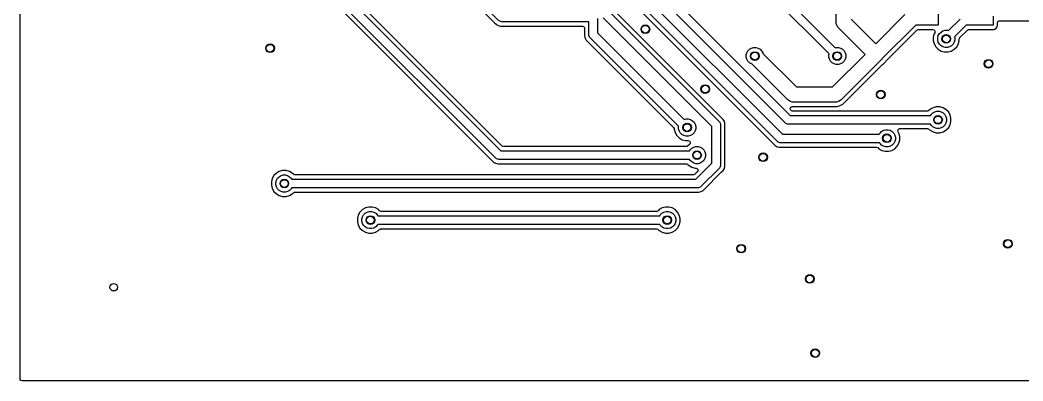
# Model space of a CAD drawing. Extents: x 0.23 to 2.97, y 0.23 to 2.17.
# Drawn here: x 0.23 to 2.052, y 0.23 to 0.885 of the extents above; entities that cross this region are included whole.
import ezdxf

# ---------------------------------------------------------------- set-up
doc = ezdxf.new("R2010")
doc.units = 0
doc.header["$MEASUREMENT"] = 0
doc.layers.add('BLACK', color=7, linetype='CONTINUOUS')

msp = doc.modelspace()

# ---------------------------------------------------------------- linework, layer by layer
at = {"layer": 'BLACK', "linetype": 'CONTINUOUS'}
for p, q in [((0.2297, 0.5251), (0.2297, 1.3067)), ((1.7129, 0.8811), (1.7129, 1.0967)), ((1.6999, 0.824), (1.4827, 1.0412)), ((1.4961, 1.05), (1.711, 0.8351)), ((1.0992, 0.8846), (1.0073, 0.9766)), ((1.3702, 0.971), (1.6293, 0.7119)), ((1.6204, 0.6984), (1.3613, 0.9575)), ((0.8179, 0.9333), (1.1033, 0.6479)), ((1.1054, 0.6569), (0.8269, 0.9354)), ((1.3591, 0.9341), (1.6153, 0.6779)), ((1.898, 0.936), (1.898, 0.876)), ((0.7974, 0.9203), (1.0903, 0.6274)), ((1.0944, 0.6344), (0.8044, 0.9244)), ((1.0488, 0.9239), (1.0922, 0.8805)), ((1.3483, 0.9114), (1.6023, 0.6574)), ((1.6064, 0.6644), (1.3502, 0.9206)), ((1.3029, 0.8983), (1.5006, 0.7006)), ((1.5076, 0.7047), (1.3119, 0.9004)), ((1.7849, 0.8424), (1.838, 0.8955)), ((1.0922, 0.8805), (1.0922, 0.8805)), ((1.0922, 0.8805), (1.0951, 0.8776)), ((1.0951, 0.8776), (1.0969, 0.8766)), ((1.0969, 0.8766), (1.0987, 0.8755)), ((1.0987, 0.8755), (1.1027, 0.8744)), ((1.1004, 0.8837), (1.0992, 0.8846)), ((1.1032, 0.8825), (1.1004, 0.8837)), ((1.1048, 0.8823), (1.1032, 0.8825)), ((1.2634, 0.8823), (1.1048, 0.8823)), ((1.2634, 0.8587), (1.2634, 0.8823)), ((1.2792, 0.8882), (1.2792, 0.862)), ((1.4871, 0.6917), (1.2894, 0.8894)), ((1.713, 0.8793), (1.7129, 0.8811)), ((1.7139, 0.8758), (1.713, 0.8793)), ((1.7157, 0.8727), (1.7139, 0.8758)), ((1.7404, 0.8868), (1.7849, 0.8424)), ((1.8575, 0.876), (1.796, 0.8146)), ((1.898, 0.876), (1.8575, 0.876)), ((1.9171, 0.8662), (1.938, 0.8871)), ((1.9491, 0.876), (1.9282, 0.855)), ((1.998, 0.876), (1.9491, 0.876)), ((1.998, 0.8921), (1.998, 0.876)), ((2.0054, 0.8729), (2.0059, 0.8752)), ((2.0059, 0.8803), (2.0066, 0.8826)), ((2.0059, 0.8752), (2.0059, 0.8803)), ((2.0066, 0.8826), (2.0086, 0.884)), ((2.0086, 0.884), (2.0098, 0.8842)), ((2.0098, 0.8842), (2.0857, 0.8842)), ((1.1027, 0.8744), (1.1027, 0.8744)), ((1.1027, 0.8744), (1.1071, 0.8744)), ((1.1071, 0.8744), (1.1071, 0.8744)), ((1.1071, 0.8744), (1.2516, 0.8744)), ((1.2516, 0.8744), (1.2539, 0.8737)), ((1.2539, 0.8737), (1.2553, 0.8718)), ((1.2553, 0.8718), (1.2555, 0.8706)), ((1.2555, 0.8706), (1.2555, 0.8608)), ((1.2555, 0.8608), (1.2555, 0.8566)), ((1.2636, 0.8572), (1.2634, 0.8587)), ((1.2648, 0.8543), (1.2636, 0.8572)), ((1.2792, 0.862), (1.4365, 0.7047)), ((1.7169, 0.8713), (1.7157, 0.8727)), ((1.7654, 0.8229), (1.7169, 0.8713)), ((1.8031, 0.8104), (1.8596, 0.867)), ((1.8596, 0.867), (1.8618, 0.8681)), ((1.8618, 0.8681), (1.8624, 0.8681)), ((1.8624, 0.8681), (1.8888, 0.8681)), ((1.8888, 0.8681), (1.8911, 0.8674)), ((1.891, 0.8603), (1.89, 0.8566)), ((1.8922, 0.8623), (1.891, 0.8603)), ((1.8911, 0.8674), (1.8925, 0.8654)), ((1.8925, 0.863), (1.8922, 0.8623)), ((1.8925, 0.8654), (1.8925, 0.863)), ((1.8974, 0.8532), (1.8985, 0.8572)), ((1.8985, 0.8572), (1.9006, 0.8607)), ((1.9006, 0.8607), (1.9035, 0.8636)), ((1.9035, 0.8636), (1.907, 0.8657)), ((1.907, 0.8657), (1.911, 0.8668)), ((1.911, 0.8668), (1.9151, 0.8668)), ((1.9151, 0.8668), (1.9171, 0.8662)), ((1.9378, 0.8535), (1.9513, 0.867)), ((1.9513, 0.867), (1.9534, 0.8681)), ((1.9534, 0.8681), (1.954, 0.8681)), ((1.954, 0.8681), (1.9988, 0.8681)), ((1.9988, 0.8681), (2.0011, 0.8686)), ((1.9988, 0.8681), (1.9988, 0.8681)), ((2.0011, 0.8686), (2.0037, 0.8703)), ((2.0037, 0.8703), (2.0054, 0.8729)), ((1.2555, 0.8566), (1.2562, 0.8543)), ((1.2562, 0.8543), (1.2566, 0.8526)), ((1.2566, 0.8526), (1.2587, 0.849)), ((1.2587, 0.849), (1.2587, 0.849)), ((1.2587, 0.849), (1.2587, 0.849)), ((1.2587, 0.849), (1.4173, 0.6904)), ((1.2657, 0.8531), (1.2648, 0.8543)), ((1.4265, 0.6923), (1.2657, 0.8531)), ((1.89, 0.8566), (1.8894, 0.8543)), ((1.8894, 0.8543), (1.8894, 0.848)), ((1.8894, 0.848), (1.891, 0.842)), ((1.891, 0.842), (1.8941, 0.8366)), ((1.8974, 0.8491), (1.8974, 0.8532)), ((1.8985, 0.8451), (1.8974, 0.8491)), ((1.9006, 0.8416), (1.8985, 0.8451)), ((1.9035, 0.8386), (1.9006, 0.8416)), ((1.907, 0.8366), (1.9035, 0.8386)), ((1.9226, 0.8386), (1.9191, 0.8366)), ((1.9255, 0.8416), (1.9226, 0.8386)), ((1.9276, 0.8451), (1.9255, 0.8416)), ((1.9287, 0.8491), (1.9276, 0.8451)), ((1.9282, 0.855), (1.9287, 0.8532)), ((1.9287, 0.8532), (1.9287, 0.8491)), ((1.932, 0.8366), (1.9351, 0.842)), ((1.9351, 0.842), (1.9367, 0.848)), ((1.9367, 0.8508), (1.9374, 0.8531)), ((1.9367, 0.848), (1.9367, 0.8508)), ((1.9374, 0.8531), (1.9378, 0.8535)), ((1.5494, 0.8221), (1.5505, 0.826)), ((1.5494, 0.8179), (1.5494, 0.8221)), ((1.5505, 0.826), (1.5525, 0.8296)), ((1.5525, 0.8296), (1.5554, 0.8325)), ((1.5554, 0.8325), (1.559, 0.8345)), ((1.559, 0.8345), (1.5629, 0.8356)), ((1.5629, 0.8356), (1.5671, 0.8356)), ((1.5671, 0.8356), (1.571, 0.8345)), ((1.571, 0.8345), (1.5746, 0.8325)), ((1.5746, 0.8325), (1.5775, 0.8296)), ((1.5775, 0.8296), (1.5795, 0.826)), ((1.5795, 0.826), (1.5799, 0.8245)), ((1.5799, 0.8245), (1.6407, 0.7638)), ((1.6994, 0.8221), (1.6999, 0.824)), ((1.6994, 0.8179), (1.6994, 0.8221)), ((1.7063, 0.7638), (1.7654, 0.8229)), ((1.711, 0.8351), (1.7129, 0.8356)), ((1.7129, 0.8356), (1.7171, 0.8356)), ((1.7171, 0.8356), (1.721, 0.8345)), ((1.721, 0.8345), (1.7246, 0.8325)), ((1.7246, 0.8325), (1.7275, 0.8296)), ((1.7275, 0.8296), (1.7295, 0.826)), ((1.7295, 0.826), (1.7306, 0.8221)), ((1.7306, 0.8221), (1.7306, 0.8179)), ((1.8941, 0.8366), (1.8985, 0.8322)), ((1.8985, 0.8322), (1.9039, 0.8291)), ((1.9039, 0.8291), (1.9099, 0.8275)), ((1.911, 0.8355), (1.907, 0.8366)), ((1.9099, 0.8275), (1.9099, 0.8275)), ((1.9099, 0.8275), (1.9162, 0.8275)), ((1.9151, 0.8355), (1.911, 0.8355)), ((1.9191, 0.8366), (1.9151, 0.8355)), ((1.9162, 0.8275), (1.9222, 0.8291)), ((1.9162, 0.8275), (1.9162, 0.8275)), ((1.9222, 0.8291), (1.9276, 0.8322)), ((1.9276, 0.8322), (1.932, 0.8366)), ((1.5505, 0.814), (1.5494, 0.8179)), ((1.5525, 0.8104), (1.5505, 0.814)), ((1.5554, 0.8075), (1.5525, 0.8104)), ((1.559, 0.8055), (1.5554, 0.8075)), ((1.5605, 0.8051), (1.559, 0.8055)), ((1.6253, 0.7403), (1.5605, 0.8051)), ((1.7005, 0.814), (1.6994, 0.8179)), ((1.7025, 0.8104), (1.7005, 0.814)), ((1.7054, 0.8075), (1.7025, 0.8104)), ((1.709, 0.8055), (1.7054, 0.8075)), ((1.7129, 0.8044), (1.709, 0.8055)), ((1.7171, 0.8044), (1.7129, 0.8044)), ((1.721, 0.8055), (1.7171, 0.8044)), ((1.7246, 0.8075), (1.721, 0.8055)), ((1.7917, 0.8103), (1.7217, 0.7403)), ((1.7275, 0.8104), (1.7246, 0.8075)), ((1.7253, 0.7327), (1.7973, 0.8047)), ((1.7295, 0.814), (1.7275, 0.8104)), ((1.7306, 0.8179), (1.7295, 0.814)), ((1.7928, 0.8115), (1.7917, 0.8103)), ((1.7934, 0.8118), (1.7928, 0.8115)), ((1.7959, 0.8144), (1.7934, 0.8118)), ((1.796, 0.8146), (1.7959, 0.8144)), ((1.7973, 0.8047), (1.7982, 0.8053)), ((1.7982, 0.8053), (1.7983, 0.8054)), ((1.7983, 0.8054), (1.8023, 0.8094)), ((1.8023, 0.8094), (1.8024, 0.8096)), ((1.8024, 0.8096), (1.8031, 0.8104)), ((1.6407, 0.7638), (1.7063, 0.7638)), ((1.6266, 0.7391), (1.6253, 0.7403)), ((1.6297, 0.7373), (1.6266, 0.7391)), ((1.6332, 0.7363), (1.6297, 0.7373)), ((1.635, 0.7362), (1.6332, 0.7363)), ((1.712, 0.7362), (1.635, 0.7362)), ((1.7138, 0.7363), (1.712, 0.7362)), ((1.7173, 0.7373), (1.7138, 0.7363)), ((1.7149, 0.7283), (1.7204, 0.7298)), ((1.7204, 0.7391), (1.7173, 0.7373)), ((1.7217, 0.7403), (1.7204, 0.7391)), ((1.7204, 0.7298), (1.7253, 0.7327)), ((1.6293, 0.7119), (1.8845, 0.7119)), ((1.6295, 0.7238), (1.6299, 0.7262)), ((1.6306, 0.7217), (1.6295, 0.7238)), ((1.6299, 0.7262), (1.6316, 0.7279)), ((1.6314, 0.7209), (1.6306, 0.7217)), ((1.6319, 0.7205), (1.6314, 0.7209)), ((1.6316, 0.7279), (1.6334, 0.7283)), ((1.6327, 0.7202), (1.6319, 0.7205)), ((1.6335, 0.7198), (1.6327, 0.7202)), ((1.6334, 0.7283), (1.7149, 0.7283)), ((1.6338, 0.7199), (1.6335, 0.7198)), ((1.6341, 0.7198), (1.6338, 0.7199)), ((1.8787, 0.7198), (1.6341, 0.7198)), ((1.7149, 0.7283), (1.7149, 0.7283)), ((1.8793, 0.7198), (1.8787, 0.7198)), ((1.8815, 0.7209), (1.8793, 0.7198)), ((1.8835, 0.7229), (1.8815, 0.7209)), ((1.885, 0.7238), (1.8835, 0.7229)), ((1.8845, 0.7119), (1.8855, 0.7136)), ((1.8889, 0.726), (1.885, 0.7238)), ((1.8855, 0.7136), (1.8884, 0.7165)), ((1.8884, 0.7165), (1.892, 0.7185)), ((1.8949, 0.7276), (1.8889, 0.726)), ((1.892, 0.7185), (1.8959, 0.7196)), ((1.9011, 0.7276), (1.8949, 0.7276)), ((1.8959, 0.7196), (1.9001, 0.7196)), ((1.9001, 0.7196), (1.904, 0.7185)), ((1.9071, 0.726), (1.9011, 0.7276)), ((1.904, 0.7185), (1.9076, 0.7165)), ((1.9125, 0.7229), (1.9071, 0.726)), ((1.9076, 0.7165), (1.9105, 0.7136)), ((1.9105, 0.7136), (1.9125, 0.71)), ((1.9169, 0.7185), (1.9125, 0.7229)), ((1.92, 0.7131), (1.9169, 0.7185)), ((1.9216, 0.7071), (1.92, 0.7131)), ((1.4365, 0.7047), (1.44, 0.7056)), ((1.44, 0.7056), (1.4441, 0.7056)), ((1.4441, 0.7056), (1.4481, 0.7045)), ((1.4481, 0.7045), (1.4517, 0.7025)), ((1.4517, 0.7025), (1.4546, 0.6996)), ((1.4546, 0.6996), (1.4566, 0.696)), ((1.4566, 0.696), (1.4577, 0.6921)), ((1.5006, 0.7006), (1.5015, 0.6994)), ((1.5015, 0.6994), (1.5027, 0.6965)), ((1.5027, 0.6965), (1.5029, 0.695)), ((1.5029, 0.695), (1.5029, 0.622)), ((1.5097, 0.7011), (1.5076, 0.7047)), ((1.5076, 0.7047), (1.5076, 0.7047)), ((1.5076, 0.7047), (1.5076, 0.7047)), ((1.5076, 0.7047), (1.5076, 0.7047)), ((1.5105, 0.6979), (1.5097, 0.7011)), ((1.5097, 0.7011), (1.5097, 0.7011)), ((1.5097, 0.7011), (1.5097, 0.7011)), ((1.5108, 0.6971), (1.5105, 0.6979)), ((1.5108, 0.6243), (1.5108, 0.6971)), ((1.5108, 0.6971), (1.5108, 0.6971)), ((1.6216, 0.6975), (1.6204, 0.6984)), ((1.6245, 0.6963), (1.6216, 0.6975)), ((1.626, 0.6961), (1.6245, 0.6963)), ((1.8845, 0.6961), (1.626, 0.6961)), ((1.8855, 0.6944), (1.8845, 0.6961)), ((1.8884, 0.6915), (1.8855, 0.6944)), ((1.9105, 0.6944), (1.9076, 0.6915)), ((1.9125, 0.698), (1.9105, 0.6944)), ((1.9125, 0.71), (1.9136, 0.7061)), ((1.9136, 0.7019), (1.9125, 0.698)), ((1.9136, 0.7061), (1.9136, 0.7019)), ((1.9169, 0.6895), (1.92, 0.6949)), ((1.92, 0.6949), (1.9216, 0.7009)), ((1.9216, 0.7009), (1.9216, 0.7071)), ((1.4173, 0.6904), (1.4184, 0.6883)), ((1.4184, 0.6883), (1.4184, 0.6876)), ((1.4184, 0.6876), (1.4184, 0.6869)), ((1.4184, 0.6869), (1.4201, 0.6809)), ((1.4201, 0.6809), (1.4232, 0.6755)), ((1.4232, 0.6755), (1.4276, 0.6711)), ((1.4265, 0.6921), (1.4265, 0.6923)), ((1.4265, 0.6879), (1.4265, 0.6921)), ((1.4275, 0.684), (1.4265, 0.6879)), ((1.4296, 0.6804), (1.4275, 0.684)), ((1.4325, 0.6775), (1.4296, 0.6804)), ((1.4361, 0.6755), (1.4325, 0.6775)), ((1.44, 0.6744), (1.4361, 0.6755)), ((1.4441, 0.6744), (1.44, 0.6744)), ((1.4481, 0.6755), (1.4441, 0.6744)), ((1.4517, 0.6775), (1.4481, 0.6755)), ((1.4546, 0.6804), (1.4517, 0.6775)), ((1.4566, 0.684), (1.4546, 0.6804)), ((1.4577, 0.6879), (1.4566, 0.684)), ((1.4577, 0.6921), (1.4577, 0.6879)), ((1.4871, 0.6253), (1.4871, 0.6917)), ((1.6153, 0.6779), (1.7913, 0.6779)), ((1.7913, 0.6779), (1.7926, 0.6801)), ((1.7926, 0.6801), (1.7955, 0.683)), ((1.7955, 0.683), (1.7991, 0.6851)), ((1.7991, 0.6851), (1.8031, 0.6861)), ((1.8031, 0.6861), (1.8072, 0.6861)), ((1.8072, 0.6861), (1.8111, 0.6851)), ((1.8111, 0.6851), (1.8147, 0.683)), ((1.8147, 0.683), (1.8176, 0.6801)), ((1.8176, 0.6801), (1.8197, 0.6765)), ((1.8197, 0.6765), (1.8207, 0.6726)), ((1.8251, 0.6847), (1.826, 0.6869)), ((1.8256, 0.6824), (1.8251, 0.6847)), ((1.8271, 0.6796), (1.8256, 0.6824)), ((1.826, 0.6869), (1.8281, 0.6881)), ((1.8288, 0.6736), (1.8271, 0.6796)), ((1.8281, 0.6881), (1.8289, 0.6882)), ((1.8289, 0.6882), (1.8787, 0.6882)), ((1.8787, 0.6882), (1.881, 0.6875)), ((1.881, 0.6875), (1.8815, 0.6871)), ((1.8815, 0.6871), (1.8828, 0.6858)), ((1.8828, 0.6858), (1.8835, 0.6851)), ((1.8835, 0.6851), (1.8889, 0.682)), ((1.892, 0.6895), (1.8884, 0.6915)), ((1.8889, 0.682), (1.8949, 0.6804)), ((1.8959, 0.6884), (1.892, 0.6895)), ((1.8949, 0.6804), (1.8949, 0.6804)), ((1.8949, 0.6804), (1.9011, 0.6804)), ((1.9001, 0.6884), (1.8959, 0.6884)), ((1.904, 0.6895), (1.9001, 0.6884)), ((1.9011, 0.6804), (1.9071, 0.682)), ((1.9011, 0.6804), (1.9011, 0.6804)), ((1.9076, 0.6915), (1.904, 0.6895)), ((1.9071, 0.682), (1.9125, 0.6851)), ((1.9125, 0.6851), (1.9169, 0.6895)), ((1.1059, 0.6565), (1.1054, 0.6569)), ((1.1081, 0.6558), (1.1059, 0.6565)), ((1.4276, 0.6711), (1.433, 0.668)), ((1.433, 0.668), (1.439, 0.6664)), ((1.439, 0.6664), (1.439, 0.6664)), ((1.439, 0.6664), (1.4438, 0.6664)), ((1.4423, 0.6563), (1.4413, 0.6558)), ((1.4433, 0.6568), (1.4423, 0.6563)), ((1.4434, 0.6568), (1.4433, 0.6568)), ((1.4455, 0.6589), (1.4434, 0.6568)), ((1.4438, 0.6664), (1.4461, 0.6656)), ((1.4461, 0.6593), (1.4455, 0.6589)), ((1.4461, 0.6656), (1.4475, 0.6637)), ((1.4464, 0.6596), (1.4461, 0.6593)), ((1.4475, 0.6613), (1.4464, 0.6596)), ((1.4475, 0.6637), (1.4475, 0.6613)), ((1.6023, 0.6574), (1.6023, 0.6574)), ((1.6023, 0.6574), (1.6023, 0.6574)), ((1.6023, 0.6574), (1.6023, 0.6574)), ((1.6023, 0.6574), (1.6059, 0.6553)), ((1.6076, 0.6635), (1.6064, 0.6644)), ((1.6105, 0.6623), (1.6076, 0.6635)), ((1.612, 0.6621), (1.6105, 0.6623)), ((1.7919, 0.6621), (1.612, 0.6621)), ((1.7926, 0.6609), (1.7919, 0.6621)), ((1.7955, 0.658), (1.7926, 0.6609)), ((1.7991, 0.656), (1.7955, 0.658)), ((1.8147, 0.658), (1.8111, 0.656)), ((1.8176, 0.6609), (1.8147, 0.658)), ((1.8197, 0.6645), (1.8176, 0.6609)), ((1.8207, 0.6685), (1.8197, 0.6645)), ((1.8207, 0.6726), (1.8207, 0.6685)), ((1.824, 0.656), (1.8271, 0.6614)), ((1.8271, 0.6614), (1.8288, 0.6674)), ((1.8288, 0.6674), (1.8288, 0.6736)), ((1.1033, 0.6479), (1.4465, 0.6479)), ((1.4407, 0.6558), (1.1081, 0.6558)), ((1.4411, 0.6558), (1.4407, 0.6558)), ((1.4412, 0.6558), (1.4411, 0.6558)), ((1.4411, 0.6558), (1.4411, 0.6558)), ((1.4413, 0.6558), (1.4412, 0.6558)), ((1.4465, 0.6479), (1.4475, 0.6496)), ((1.4475, 0.6496), (1.4504, 0.6525)), ((1.4504, 0.6525), (1.454, 0.6545)), ((1.454, 0.6545), (1.4579, 0.6556)), ((1.4579, 0.6556), (1.4621, 0.6556)), ((1.4621, 0.6556), (1.466, 0.6545)), ((1.466, 0.6545), (1.4696, 0.6525)), ((1.4696, 0.6525), (1.4725, 0.6496)), ((1.4725, 0.6496), (1.4745, 0.646)), ((1.4745, 0.646), (1.4756, 0.6421)), ((1.4756, 0.6379), (1.4745, 0.634)), ((1.4756, 0.6421), (1.4756, 0.6379)), ((1.6059, 0.6553), (1.6059, 0.6553)), ((1.6059, 0.6553), (1.6059, 0.6553)), ((1.6059, 0.6553), (1.6059, 0.6553)), ((1.6059, 0.6553), (1.6099, 0.6542)), ((1.6099, 0.6542), (1.7863, 0.6542)), ((1.7863, 0.6542), (1.7886, 0.6535)), ((1.7886, 0.6535), (1.7891, 0.6531)), ((1.7891, 0.6531), (1.7906, 0.6516)), ((1.7906, 0.6516), (1.7906, 0.6516)), ((1.7906, 0.6516), (1.796, 0.6485)), ((1.796, 0.6485), (1.802, 0.6469)), ((1.8031, 0.6549), (1.7991, 0.656)), ((1.802, 0.6469), (1.802, 0.6469)), ((1.802, 0.6469), (1.8082, 0.6469)), ((1.8072, 0.6549), (1.8031, 0.6549)), ((1.8111, 0.656), (1.8072, 0.6549)), ((1.8082, 0.6469), (1.8142, 0.6485)), ((1.8082, 0.6469), (1.8082, 0.6469)), ((1.8142, 0.6485), (1.8196, 0.6516)), ((1.8196, 0.6516), (1.824, 0.656)), ((1.0903, 0.6274), (1.0903, 0.6274)), ((1.0903, 0.6274), (1.0903, 0.6274)), ((1.0903, 0.6274), (1.0939, 0.6253)), ((1.0939, 0.6253), (1.0939, 0.6253)), ((1.0939, 0.6253), (1.0939, 0.6253)), ((1.0939, 0.6253), (1.0939, 0.6253)), ((1.0939, 0.6253), (1.0979, 0.6242)), ((1.0956, 0.6335), (1.0944, 0.6344)), ((1.0985, 0.6323), (1.0956, 0.6335)), ((1.0979, 0.6242), (1.4407, 0.6242)), ((1.1, 0.6321), (1.0985, 0.6323)), ((1.4465, 0.6321), (1.1, 0.6321)), ((1.4407, 0.6242), (1.443, 0.6235)), ((1.443, 0.6235), (1.4435, 0.6231)), ((1.4435, 0.6231), (1.4455, 0.6211)), ((1.4455, 0.6211), (1.4455, 0.6211)), ((1.4455, 0.6211), (1.4509, 0.618)), ((1.4475, 0.6304), (1.4465, 0.6321)), ((1.4504, 0.6275), (1.4475, 0.6304)), ((1.454, 0.6255), (1.4504, 0.6275)), ((1.4579, 0.6244), (1.454, 0.6255)), ((1.4621, 0.6244), (1.4579, 0.6244)), ((1.4581, 0.5962), (1.4871, 0.6253)), ((1.466, 0.6255), (1.4621, 0.6244)), ((1.4696, 0.6275), (1.466, 0.6255)), ((1.4725, 0.6304), (1.4696, 0.6275)), ((1.4745, 0.634), (1.4725, 0.6304)), ((1.5027, 0.6205), (1.5015, 0.6176)), ((1.5029, 0.622), (1.5027, 0.6205)), ((1.5097, 0.6159), (1.5108, 0.6199)), ((1.5108, 0.6241), (1.5108, 0.6243)), ((1.5108, 0.6243), (1.5108, 0.6243)), ((1.5108, 0.6199), (1.5108, 0.6241)), ((0.6911, 0.6029), (0.688, 0.5975)), ((0.6955, 0.6073), (0.6911, 0.6029)), ((0.7009, 0.6104), (0.6955, 0.6073)), ((0.7004, 0.6008), (0.704, 0.6029)), ((0.7069, 0.612), (0.7009, 0.6104)), ((0.704, 0.6029), (0.7079, 0.604)), ((0.7131, 0.612), (0.7069, 0.612)), ((0.7079, 0.604), (0.7121, 0.604)), ((0.7121, 0.604), (0.716, 0.6029)), ((0.7191, 0.6104), (0.7131, 0.612)), ((0.716, 0.6029), (0.7196, 0.6008)), ((0.7245, 0.6073), (0.7191, 0.6104)), ((0.7265, 0.6053), (0.7245, 0.6073)), ((0.7245, 0.6073), (0.7245, 0.6073)), ((0.727, 0.6049), (0.7265, 0.6053)), ((0.7293, 0.6041), (0.727, 0.6049)), ((1.4532, 0.6041), (0.7293, 0.6041)), ((1.4509, 0.618), (1.4569, 0.6164)), ((1.4538, 0.6042), (1.4532, 0.6041)), ((1.456, 0.6053), (1.4538, 0.6042)), ((1.4604, 0.6097), (1.456, 0.6053)), ((1.4569, 0.6164), (1.4569, 0.6164)), ((1.4569, 0.6164), (1.4576, 0.6164)), ((1.4576, 0.6164), (1.4585, 0.6161)), ((1.4585, 0.6161), (1.4594, 0.6159)), ((1.4594, 0.6159), (1.4596, 0.6157)), ((1.4596, 0.6157), (1.4599, 0.6156)), ((1.4599, 0.6156), (1.4605, 0.6149)), ((1.4614, 0.6113), (1.4604, 0.6097)), ((1.4605, 0.6149), (1.4611, 0.6142)), ((1.4611, 0.6142), (1.4612, 0.6139)), ((1.4612, 0.6139), (1.4614, 0.6137)), ((1.4614, 0.6137), (1.4614, 0.6128)), ((1.4614, 0.6128), (1.4615, 0.6119)), ((1.4615, 0.6119), (1.4614, 0.6116)), ((1.4614, 0.6116), (1.4614, 0.6113)), ((1.5006, 0.6164), (1.4669, 0.5828)), ((1.471, 0.5757), (1.5047, 0.6094)), ((1.5015, 0.6176), (1.5006, 0.6164)), ((1.5047, 0.6094), (1.5076, 0.6123)), ((1.5047, 0.6094), (1.5047, 0.6094)), ((1.5076, 0.6123), (1.5087, 0.6141)), ((1.5087, 0.6141), (1.5097, 0.6159)), ((0.688, 0.5975), (0.6864, 0.5915)), ((0.6864, 0.5915), (0.6864, 0.5852)), ((0.6864, 0.5852), (0.688, 0.5792)), ((0.6944, 0.5904), (0.6955, 0.5944)), ((0.6944, 0.5863), (0.6944, 0.5904)), ((0.6955, 0.5823), (0.6944, 0.5863)), ((0.6955, 0.5944), (0.6975, 0.5979)), ((0.6975, 0.5979), (0.7004, 0.6008)), ((0.7196, 0.6008), (0.7225, 0.5979)), ((0.7225, 0.5979), (0.7235, 0.5962)), ((0.7235, 0.5962), (1.4581, 0.5962)), ((0.688, 0.5792), (0.6911, 0.5738)), ((0.6911, 0.5738), (0.6955, 0.5694)), ((0.6975, 0.5788), (0.6955, 0.5823)), ((0.6955, 0.5694), (0.7009, 0.5663)), ((0.7004, 0.5759), (0.6975, 0.5788)), ((0.704, 0.5738), (0.7004, 0.5759)), ((0.7009, 0.5663), (0.7069, 0.5647)), ((0.7079, 0.5727), (0.704, 0.5738)), ((0.7121, 0.5727), (0.7079, 0.5727)), ((0.716, 0.5738), (0.7121, 0.5727)), ((0.7131, 0.5647), (0.7191, 0.5663)), ((0.7196, 0.5759), (0.716, 0.5738)), ((0.7191, 0.5663), (0.7245, 0.5694)), ((0.7225, 0.5788), (0.7196, 0.5759)), ((0.7235, 0.5805), (0.7225, 0.5788)), ((1.4613, 0.5805), (0.7235, 0.5805)), ((0.7245, 0.5694), (0.7255, 0.5704)), ((0.7255, 0.5704), (0.7265, 0.5714)), ((0.7265, 0.5714), (0.7287, 0.5725)), ((0.7287, 0.5725), (0.7293, 0.5726)), ((0.7293, 0.5726), (1.4634, 0.5726)), ((1.4629, 0.5806), (1.4613, 0.5805)), ((1.4657, 0.5818), (1.4629, 0.5806)), ((1.4634, 0.5726), (1.4674, 0.5737)), ((1.4634, 0.5726), (1.4634, 0.5726)), ((1.4669, 0.5828), (1.4657, 0.5818)), ((1.4674, 0.5737), (1.471, 0.5757)), ((1.4674, 0.5737), (1.4674, 0.5737)), ((1.4674, 0.5737), (1.4674, 0.5737)), ((1.471, 0.5757), (1.471, 0.5757)), ((1.471, 0.5757), (1.471, 0.5757)), ((0.7069, 0.5647), (0.7069, 0.5647)), ((0.7069, 0.5647), (0.7131, 0.5647)), ((0.7131, 0.5647), (0.7131, 0.5647)), ((0.8443, 0.5311), (0.8427, 0.5251)), ((0.8475, 0.5365), (0.8443, 0.5311)), ((0.8519, 0.5409), (0.8475, 0.5365)), ((0.8518, 0.528), (0.8539, 0.5316)), ((0.8573, 0.544), (0.8519, 0.5409)), ((0.8539, 0.5316), (0.8568, 0.5345)), ((0.8568, 0.5345), (0.8604, 0.5365)), ((0.8633, 0.5456), (0.8573, 0.544)), ((0.8604, 0.5365), (0.8643, 0.5376)), ((0.8695, 0.5456), (0.8633, 0.5456)), ((0.8643, 0.5376), (0.8684, 0.5376)), ((0.8684, 0.5376), (0.8724, 0.5365)), ((0.8755, 0.544), (0.8695, 0.5456)), ((0.8724, 0.5365), (0.876, 0.5345)), ((0.8809, 0.5409), (0.8755, 0.544)), ((0.876, 0.5345), (0.8789, 0.5316)), ((0.8789, 0.5316), (0.8799, 0.5299)), ((0.8799, 0.5299), (1.3923, 0.5299)), ((0.8829, 0.5389), (0.8809, 0.5409)), ((0.8809, 0.5409), (0.8809, 0.5409)), ((0.8834, 0.5385), (0.8829, 0.5389)), ((0.8857, 0.5378), (0.8834, 0.5385)), ((1.3865, 0.5378), (0.8857, 0.5378)), ((1.3871, 0.5378), (1.3865, 0.5378)), ((1.3893, 0.5389), (1.3871, 0.5378)), ((1.3913, 0.5409), (1.3893, 0.5389)), ((1.3967, 0.544), (1.3913, 0.5409)), ((1.3923, 0.5299), (1.3933, 0.5316)), ((1.3933, 0.5316), (1.3962, 0.5345)), ((1.3962, 0.5345), (1.3998, 0.5365)), ((1.4027, 0.5456), (1.3967, 0.544)), ((1.3998, 0.5365), (1.4037, 0.5376)), ((1.4089, 0.5456), (1.4027, 0.5456)), ((1.4037, 0.5376), (1.4078, 0.5376)), ((1.4078, 0.5376), (1.4118, 0.5365)), ((1.4149, 0.544), (1.4089, 0.5456)), ((1.4118, 0.5365), (1.4154, 0.5345)), ((1.4203, 0.5409), (1.4149, 0.544)), ((1.4154, 0.5345), (1.4183, 0.5316)), ((1.4183, 0.5316), (1.4203, 0.528)), ((1.4247, 0.5365), (1.4203, 0.5409)), ((1.4278, 0.5311), (1.4247, 0.5365)), ((1.4294, 0.5251), (1.4278, 0.5311)), ((0.2297, 0.2336), (0.2297, 0.5251)), ((0.8427, 0.5251), (0.8427, 0.5189)), ((0.8427, 0.5189), (0.8443, 0.5129)), ((0.8443, 0.5129), (0.8475, 0.5075)), ((0.8508, 0.5241), (0.8518, 0.528)), ((0.8508, 0.5199), (0.8508, 0.5241)), ((0.8518, 0.516), (0.8508, 0.5199)), ((0.8539, 0.5124), (0.8518, 0.516)), ((0.8568, 0.5095), (0.8539, 0.5124)), ((0.8789, 0.5124), (0.876, 0.5095)), ((0.8799, 0.5141), (0.8789, 0.5124)), ((1.3923, 0.5141), (0.8799, 0.5141)), ((1.3933, 0.5124), (1.3923, 0.5141)), ((1.3962, 0.5095), (1.3933, 0.5124)), ((1.4183, 0.5124), (1.4154, 0.5095)), ((1.4203, 0.516), (1.4183, 0.5124)), ((1.4203, 0.528), (1.4214, 0.5241)), ((1.4214, 0.5199), (1.4203, 0.516)), ((1.4214, 0.5241), (1.4214, 0.5199)), ((1.4247, 0.5075), (1.4278, 0.5129)), ((1.4278, 0.5129), (1.4294, 0.5189)), ((1.4294, 0.5189), (1.4294, 0.5251)), ((0.8475, 0.5075), (0.8519, 0.5031)), ((0.8519, 0.5031), (0.8573, 0.5)), ((0.8604, 0.5075), (0.8568, 0.5095)), ((0.8573, 0.5), (0.8633, 0.4984)), ((0.8643, 0.5064), (0.8604, 0.5075)), ((0.8633, 0.4984), (0.8633, 0.4984)), ((0.8633, 0.4984), (0.8695, 0.4984)), ((0.8684, 0.5064), (0.8643, 0.5064)), ((0.8724, 0.5075), (0.8684, 0.5064)), ((0.8695, 0.4984), (0.8755, 0.5)), ((0.8695, 0.4984), (0.8695, 0.4984)), ((0.876, 0.5095), (0.8724, 0.5075)), ((0.8755, 0.5), (0.8809, 0.5031)), ((0.8809, 0.5031), (0.8819, 0.5041)), ((0.8819, 0.5041), (0.8829, 0.5051)), ((0.8829, 0.5051), (0.885, 0.5062)), ((0.885, 0.5062), (0.8857, 0.5062)), ((0.8857, 0.5062), (1.3865, 0.5062)), ((1.3865, 0.5062), (1.3888, 0.5055)), ((1.3888, 0.5055), (1.3893, 0.5051)), ((1.3893, 0.5051), (1.3913, 0.5031)), ((1.3913, 0.5031), (1.3913, 0.5031)), ((1.3913, 0.5031), (1.3967, 0.5)), ((1.3998, 0.5075), (1.3962, 0.5095)), ((1.3967, 0.5), (1.4027, 0.4984)), ((1.4037, 0.5064), (1.3998, 0.5075)), ((1.4027, 0.4984), (1.4027, 0.4984)), ((1.4027, 0.4984), (1.4089, 0.4984)), ((1.4078, 0.5064), (1.4037, 0.5064)), ((1.4118, 0.5075), (1.4078, 0.5064)), ((1.4089, 0.4984), (1.4149, 0.5)), ((1.4089, 0.4984), (1.4089, 0.4984)), ((1.4154, 0.5095), (1.4118, 0.5075)), ((1.4149, 0.5), (1.4203, 0.5031)), ((1.4203, 0.5031), (1.4247, 0.5075)), ((0.2299, 0.2324), (0.2297, 0.2336)), ((0.2313, 0.2304), (0.2299, 0.2324)), ((0.2336, 0.2297), (0.2313, 0.2304)), ((2.9664, 0.2297), (0.2336, 0.2297))]:
    msp.add_line(p, q, dxfattribs=at)
at = {"layer": 'BLACK'}
for centre, radius in [((1.3661, 0.8685), 0.00787), ((1.913, 0.8511), 0.00787), ((0.684, 0.834), 0.00787), ((1.565, 0.82), 0.00787), ((1.715, 0.82), 0.00787), ((1.99, 0.806), 0.00787), ((1.475, 0.76), 0.00787), ((1.794, 0.75), 0.00787), ((1.898, 0.704), 0.00787), ((1.4421, 0.69), 0.00787), ((1.8051, 0.6705), 0.00787), ((1.46, 0.64), 0.00787), ((1.58, 0.636), 0.00787), ((0.71, 0.5883), 0.00787), ((0.8664, 0.522), 0.00787), ((1.4058, 0.522), 0.00787), ((1.54, 0.47), 0.00787), ((2.025, 0.479), 0.00787), ((1.665, 0.415), 0.00787), ((0.4, 0.4), 0.00689), ((1.675, 0.28), 0.00787)]:
    msp.add_circle(centre, radius, dxfattribs=at)
at = {"layer": 'WHITE'}
for centre in [(1.3661, 0.8685), (1.913, 0.8511), (0.684, 0.834), (1.565, 0.82), (1.715, 0.82), (1.99, 0.806), (1.475, 0.76), (1.794, 0.75), (1.898, 0.704), (1.4421, 0.69), (1.8051, 0.6705), (1.46, 0.64), (1.58, 0.636), (0.71, 0.5883), (0.8664, 0.522), (1.4058, 0.522), (1.54, 0.47), (2.025, 0.479), (1.665, 0.415), (0.4, 0.4), (1.675, 0.28)]:
    msp.add_circle(centre, 0.00689, dxfattribs=at)

doc.saveas('drawing.dxf')
